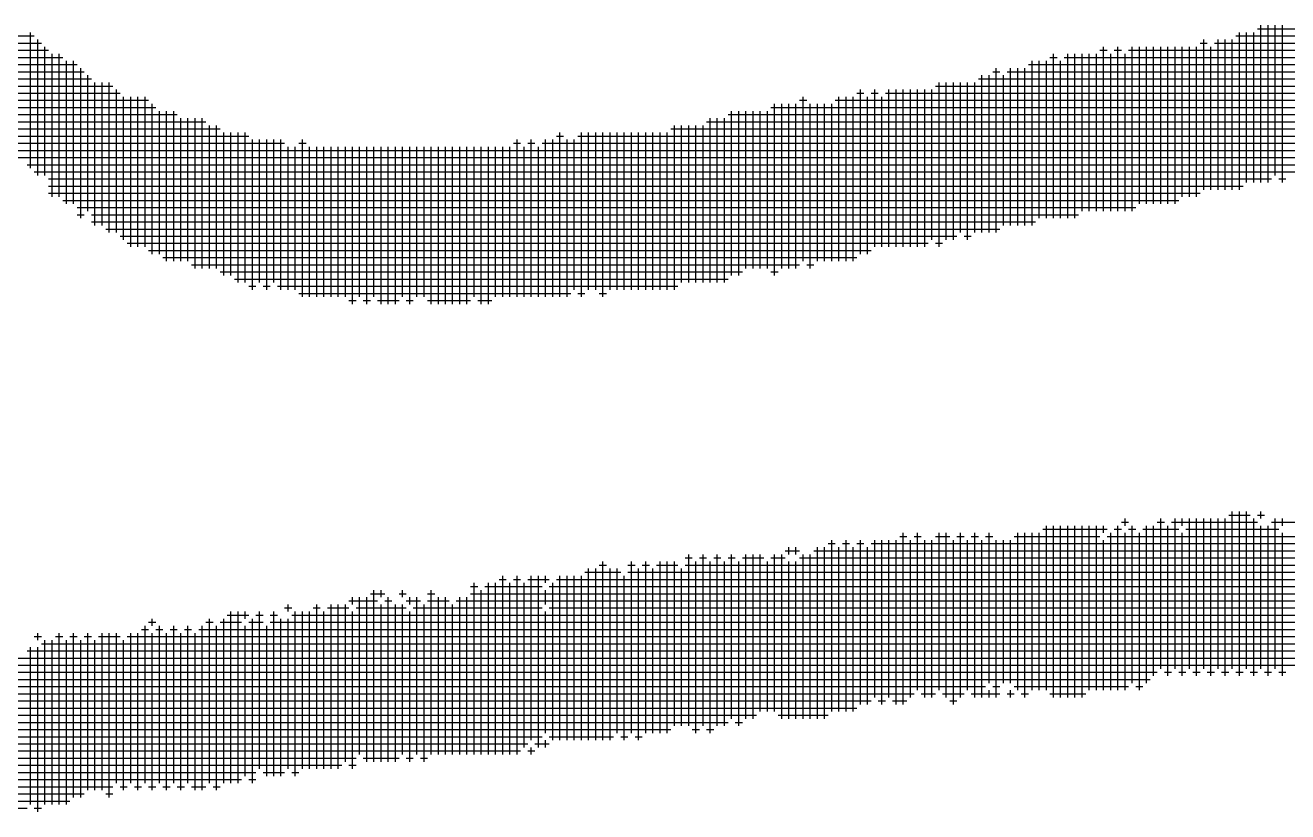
# Model space of a CAD drawing. Header units: feet. Extents: x 0 to 336400, y 0 to 237600.
# Drawn here: x 214302 to 214969, y 11367 to 11782 of the extents above; entities that cross this region are included whole.
import ezdxf

# ---------------------------------------------------------------- set-up
doc = ezdxf.new("R2010")
doc.units = ezdxf.units.FT
doc.header["$LTSCALE"] = 2200
doc.header["$MEASUREMENT"] = 0
doc.layers.add('CX-MISC', color=2, linetype='CONTINUOUS')

msp = doc.modelspace()

# ---------------------------------------------------------------- linework, layer by layer
at = {"layer": 'CX-MISC'}
for p, q in [((214954.68, 11699.32, 9817.04), (214954.68, 11782.48, 9817.04)), ((214958.46, 11699.32, 9817.04), (214958.46, 11782.48, 9817.04)), ((214962.24, 11703.1, 9817.04), (214962.24, 11782.48, 9817.04)), ((214966.02, 11699.32, 9817.04), (214966.02, 11782.48, 9817.04)), ((214200.57, 11776.81, 9817.04), (214306.41, 11776.81, 9817.04)), ((214304.52, 11706.88, 9817.04), (214304.52, 11778.7, 9817.04)), ((214941.45, 11776.81, 9817.04), (215251.41, 11776.81, 9817.04)), ((214943.34, 11695.54, 9817.04), (214943.34, 11778.7, 9817.04)), ((214947.12, 11699.32, 9817.04), (214947.12, 11778.7, 9817.04)), ((214950.9, 11699.32, 9817.04), (214950.9, 11778.7, 9817.04)), ((214952.79, 11780.59, 9817.04), (215255.19, 11780.59, 9817.04)), ((214208.13, 11773.03, 9817.04), (214310.19, 11773.03, 9817.04)), ((214215.69, 11769.25, 9817.04), (214313.97, 11769.25, 9817.04)), ((214308.3, 11703.1, 9817.04), (214308.3, 11774.92, 9817.04)), ((214312.08, 11703.1, 9817.04), (214312.08, 11771.14, 9817.04)), ((214869.63, 11769.25, 9817.04), (214873.41, 11769.25, 9817.04)), ((214871.52, 11684.2, 9817.04), (214871.52, 11771.14, 9817.04)), ((214877.19, 11769.25, 9817.04), (214880.97, 11769.25, 9817.04)), ((214879.08, 11684.2, 9817.04), (214879.08, 11771.14, 9817.04)), ((214884.75, 11769.25, 9817.04), (215240.07, 11769.25, 9817.04)), ((214886.64, 11684.2, 9817.04), (214886.64, 11771.14, 9817.04)), ((214890.42, 11687.98, 9817.04), (214890.42, 11771.14, 9817.04)), ((214894.2, 11687.98, 9817.04), (214894.2, 11771.14, 9817.04)), ((214897.98, 11687.98, 9817.04), (214897.98, 11771.14, 9817.04)), ((214901.76, 11687.98, 9817.04), (214901.76, 11771.14, 9817.04)), ((214905.54, 11687.98, 9817.04), (214905.54, 11771.14, 9817.04)), ((214909.32, 11687.98, 9817.04), (214909.32, 11771.14, 9817.04)), ((214913.1, 11691.76, 9817.04), (214913.1, 11771.14, 9817.04)), ((214916.88, 11691.76, 9817.04), (214916.88, 11771.14, 9817.04)), ((214920.66, 11691.76, 9817.04), (214920.66, 11771.14, 9817.04)), ((214922.55, 11773.03, 9817.04), (214926.33, 11773.03, 9817.04)), ((214924.44, 11695.54, 9817.04), (214924.44, 11774.92, 9817.04)), ((214928.22, 11695.54, 9817.04), (214928.22, 11771.14, 9817.04)), ((214930.11, 11773.03, 9817.04), (215247.63, 11773.03, 9817.04)), ((214932, 11695.54, 9817.04), (214932, 11774.92, 9817.04)), ((214935.78, 11695.54, 9817.04), (214935.78, 11774.92, 9817.04)), ((214939.56, 11695.54, 9817.04), (214939.56, 11774.92, 9817.04)), ((214219.47, 11765.47, 9817.04), (214321.53, 11765.47, 9817.04)), ((214315.86, 11691.76, 9817.04), (214315.86, 11767.36, 9817.04)), ((214319.64, 11691.76, 9817.04), (214319.64, 11767.36, 9817.04)), ((214323.42, 11687.98, 9817.04), (214323.42, 11763.58, 9817.04)), ((214327.2, 11687.98, 9817.04), (214327.2, 11763.58, 9817.04)), ((214833.72, 11676.64, 9817.04), (214833.72, 11763.58, 9817.04)), ((214837.5, 11680.42, 9817.04), (214837.5, 11763.58, 9817.04)), ((214841.28, 11680.42, 9817.04), (214841.28, 11763.58, 9817.04)), ((214843.17, 11765.47, 9817.04), (214846.95, 11765.47, 9817.04)), ((214845.06, 11680.42, 9817.04), (214845.06, 11767.36, 9817.04)), ((214848.84, 11680.42, 9817.04), (214848.84, 11763.58, 9817.04)), ((214850.73, 11765.47, 9817.04), (215232.51, 11765.47, 9817.04)), ((214852.62, 11680.42, 9817.04), (214852.62, 11767.36, 9817.04)), ((214856.4, 11680.42, 9817.04), (214856.4, 11767.36, 9817.04)), ((214860.18, 11684.2, 9817.04), (214860.18, 11767.36, 9817.04)), ((214863.96, 11684.2, 9817.04), (214863.96, 11767.36, 9817.04)), ((214867.74, 11684.2, 9817.04), (214867.74, 11767.36, 9817.04)), ((214875.3, 11684.2, 9817.04), (214875.3, 11767.36, 9817.04)), ((214882.86, 11684.2, 9817.04), (214882.86, 11767.36, 9817.04)), ((214227.03, 11761.69, 9817.04), (214329.09, 11761.69, 9817.04)), ((214234.59, 11757.91, 9817.04), (214332.87, 11757.91, 9817.04)), ((214330.98, 11680.42, 9817.04), (214330.98, 11759.8, 9817.04)), ((214334.76, 11684.2, 9817.04), (214334.76, 11756.02, 9817.04)), ((214807.26, 11672.86, 9817.04), (214807.26, 11756.02, 9817.04)), ((214811.04, 11672.86, 9817.04), (214811.04, 11756.02, 9817.04)), ((214812.93, 11757.91, 9817.04), (214816.71, 11757.91, 9817.04)), ((214814.82, 11672.86, 9817.04), (214814.82, 11759.8, 9817.04)), ((214818.6, 11676.64, 9817.04), (214818.6, 11756.02, 9817.04)), ((214820.49, 11757.91, 9817.04), (215202.27, 11757.91, 9817.04)), ((214822.38, 11676.64, 9817.04), (214822.38, 11759.8, 9817.04)), ((214826.16, 11676.64, 9817.04), (214826.16, 11759.8, 9817.04)), ((214829.94, 11676.64, 9817.04), (214829.94, 11759.8, 9817.04)), ((214831.83, 11761.69, 9817.04), (215217.39, 11761.69, 9817.04)), ((214238.37, 11754.13, 9817.04), (214336.65, 11754.13, 9817.04)), ((214245.93, 11750.35, 9817.04), (214347.99, 11750.35, 9817.04)), ((214338.54, 11676.64, 9817.04), (214338.54, 11752.24, 9817.04)), ((214342.32, 11676.64, 9817.04), (214342.32, 11752.24, 9817.04)), ((214346.1, 11672.86, 9817.04), (214346.1, 11752.24, 9817.04)), ((214782.69, 11750.35, 9817.04), (215179.59, 11750.35, 9817.04)), ((214784.58, 11665.3, 9817.04), (214784.58, 11752.24, 9817.04)), ((214788.36, 11669.08, 9817.04), (214788.36, 11752.24, 9817.04)), ((214792.14, 11669.08, 9817.04), (214792.14, 11752.24, 9817.04)), ((214795.92, 11672.86, 9817.04), (214795.92, 11752.24, 9817.04)), ((214799.7, 11669.08, 9817.04), (214799.7, 11752.24, 9817.04)), ((214803.48, 11672.86, 9817.04), (214803.48, 11752.24, 9817.04)), ((214805.37, 11754.13, 9817.04), (215194.71, 11754.13, 9817.04)), ((214253.49, 11746.57, 9817.04), (214351.77, 11746.57, 9817.04)), ((214257.27, 11742.79, 9817.04), (214366.89, 11742.79, 9817.04)), ((214349.88, 11672.86, 9817.04), (214349.88, 11748.46, 9817.04)), ((214353.66, 11669.08, 9817.04), (214353.66, 11744.68, 9817.04)), ((214357.44, 11665.3, 9817.04), (214357.44, 11744.68, 9817.04)), ((214361.22, 11665.3, 9817.04), (214361.22, 11744.68, 9817.04)), ((214365, 11665.3, 9817.04), (214365, 11744.68, 9817.04)), ((214710.87, 11742.79, 9817.04), (214714.65, 11742.79, 9817.04)), ((214712.76, 11657.74, 9817.04), (214712.76, 11744.68, 9817.04)), ((214729.77, 11742.79, 9817.04), (215156.91, 11742.79, 9817.04)), ((214731.66, 11657.74, 9817.04), (214731.66, 11744.68, 9817.04)), ((214735.44, 11657.74, 9817.04), (214735.44, 11744.68, 9817.04)), ((214739.22, 11657.74, 9817.04), (214739.22, 11744.68, 9817.04)), ((214741.11, 11746.57, 9817.04), (214744.89, 11746.57, 9817.04)), ((214743, 11661.52, 9817.04), (214743, 11748.46, 9817.04)), ((214746.78, 11661.52, 9817.04), (214746.78, 11744.68, 9817.04)), ((214748.67, 11746.57, 9817.04), (214752.45, 11746.57, 9817.04)), ((214750.56, 11665.3, 9817.04), (214750.56, 11748.46, 9817.04)), ((214754.34, 11665.3, 9817.04), (214754.34, 11744.68, 9817.04)), ((214756.23, 11746.57, 9817.04), (215164.47, 11746.57, 9817.04)), ((214758.12, 11665.3, 9817.04), (214758.12, 11748.46, 9817.04)), ((214761.9, 11665.3, 9817.04), (214761.9, 11748.46, 9817.04)), ((214765.68, 11665.3, 9817.04), (214765.68, 11748.46, 9817.04)), ((214769.46, 11665.3, 9817.04), (214769.46, 11748.46, 9817.04)), ((214773.24, 11665.3, 9817.04), (214773.24, 11748.46, 9817.04)), ((214777.02, 11665.3, 9817.04), (214777.02, 11748.46, 9817.04)), ((214780.8, 11669.08, 9817.04), (214780.8, 11748.46, 9817.04)), ((214261.05, 11739.01, 9817.04), (214370.67, 11739.01, 9817.04)), ((214368.78, 11661.52, 9817.04), (214368.78, 11740.9, 9817.04)), ((214372.56, 11661.52, 9817.04), (214372.56, 11737.12, 9817.04)), ((214376.34, 11657.74, 9817.04), (214376.34, 11737.12, 9817.04)), ((214380.12, 11657.74, 9817.04), (214380.12, 11737.12, 9817.04)), ((214674.96, 11650.18, 9817.04), (214674.96, 11737.12, 9817.04)), ((214678.74, 11650.18, 9817.04), (214678.74, 11737.12, 9817.04)), ((214682.52, 11653.96, 9817.04), (214682.52, 11737.12, 9817.04)), ((214686.3, 11653.96, 9817.04), (214686.3, 11737.12, 9817.04)), ((214690.08, 11653.96, 9817.04), (214690.08, 11737.12, 9817.04)), ((214693.86, 11653.96, 9817.04), (214693.86, 11737.12, 9817.04)), ((214695.75, 11739.01, 9817.04), (215111.55, 11739.01, 9817.04)), ((214697.64, 11650.18, 9817.04), (214697.64, 11740.9, 9817.04)), ((214701.42, 11653.96, 9817.04), (214701.42, 11740.9, 9817.04)), ((214705.2, 11653.96, 9817.04), (214705.2, 11740.9, 9817.04)), ((214708.98, 11653.96, 9817.04), (214708.98, 11740.9, 9817.04)), ((214716.54, 11653.96, 9817.04), (214716.54, 11740.9, 9817.04)), ((214720.32, 11657.74, 9817.04), (214720.32, 11740.9, 9817.04)), ((214724.1, 11657.74, 9817.04), (214724.1, 11740.9, 9817.04)), ((214727.88, 11657.74, 9817.04), (214727.88, 11740.9, 9817.04)), ((214264.83, 11735.23, 9817.04), (214382.01, 11735.23, 9817.04)), ((214268.61, 11731.45, 9817.04), (214397.13, 11731.45, 9817.04)), ((214383.9, 11657.74, 9817.04), (214383.9, 11733.34, 9817.04)), ((214387.68, 11657.74, 9817.04), (214387.68, 11733.34, 9817.04)), ((214391.46, 11653.96, 9817.04), (214391.46, 11733.34, 9817.04)), ((214395.24, 11653.96, 9817.04), (214395.24, 11733.34, 9817.04)), ((214399.02, 11653.96, 9817.04), (214399.02, 11729.56, 9817.04)), ((214402.8, 11653.96, 9817.04), (214402.8, 11729.56, 9817.04)), ((214644.72, 11642.62, 9817.04), (214644.72, 11729.56, 9817.04)), ((214648.5, 11646.4, 9817.04), (214648.5, 11729.56, 9817.04)), ((214652.28, 11646.4, 9817.04), (214652.28, 11729.56, 9817.04)), ((214656.06, 11646.4, 9817.04), (214656.06, 11729.56, 9817.04)), ((214659.84, 11646.4, 9817.04), (214659.84, 11729.56, 9817.04)), ((214661.73, 11731.45, 9817.04), (215077.53, 11731.45, 9817.04)), ((214663.62, 11646.4, 9817.04), (214663.62, 11733.34, 9817.04)), ((214667.4, 11646.4, 9817.04), (214667.4, 11733.34, 9817.04)), ((214671.18, 11646.4, 9817.04), (214671.18, 11733.34, 9817.04)), ((214673.07, 11735.23, 9817.04), (215107.77, 11735.23, 9817.04)), ((214276.17, 11727.67, 9817.04), (214404.69, 11727.67, 9817.04)), ((214279.95, 11723.89, 9817.04), (214419.81, 11723.89, 9817.04)), ((214406.58, 11650.18, 9817.04), (214406.58, 11725.78, 9817.04)), ((214410.36, 11650.18, 9817.04), (214410.36, 11725.78, 9817.04)), ((214414.14, 11646.4, 9817.04), (214414.14, 11725.78, 9817.04)), ((214417.92, 11646.4, 9817.04), (214417.92, 11725.78, 9817.04)), ((214582.35, 11723.89, 9817.04), (214586.13, 11723.89, 9817.04)), ((214584.24, 11638.84, 9817.04), (214584.24, 11725.78, 9817.04)), ((214593.69, 11723.89, 9817.04), (215066.19, 11723.89, 9817.04)), ((214595.58, 11638.84, 9817.04), (214595.58, 11725.78, 9817.04)), ((214599.36, 11642.62, 9817.04), (214599.36, 11725.78, 9817.04)), ((214603.14, 11642.62, 9817.04), (214603.14, 11725.78, 9817.04)), ((214606.92, 11638.84, 9817.04), (214606.92, 11725.78, 9817.04)), ((214610.7, 11642.62, 9817.04), (214610.7, 11725.78, 9817.04)), ((214614.48, 11642.62, 9817.04), (214614.48, 11725.78, 9817.04)), ((214618.26, 11642.62, 9817.04), (214618.26, 11725.78, 9817.04)), ((214622.04, 11642.62, 9817.04), (214622.04, 11725.78, 9817.04)), ((214625.82, 11642.62, 9817.04), (214625.82, 11725.78, 9817.04)), ((214629.6, 11642.62, 9817.04), (214629.6, 11725.78, 9817.04)), ((214633.38, 11642.62, 9817.04), (214633.38, 11725.78, 9817.04)), ((214637.16, 11642.62, 9817.04), (214637.16, 11725.78, 9817.04)), ((214640.94, 11642.62, 9817.04), (214640.94, 11725.78, 9817.04)), ((214642.83, 11727.67, 9817.04), (215073.75, 11727.67, 9817.04)), ((214283.73, 11720.11, 9817.04), (214438.71, 11720.11, 9817.04)), ((214291.29, 11716.33, 9817.04), (215035.95, 11716.33, 9817.04)), ((214421.7, 11642.62, 9817.04), (214421.7, 11722, 9817.04)), ((214425.48, 11646.4, 9817.04), (214425.48, 11722, 9817.04)), ((214429.26, 11642.62, 9817.04), (214429.26, 11722, 9817.04)), ((214433.04, 11646.4, 9817.04), (214433.04, 11722, 9817.04)), ((214436.82, 11642.62, 9817.04), (214436.82, 11722, 9817.04)), ((214440.6, 11642.62, 9817.04), (214440.6, 11718.22, 9817.04)), ((214444.38, 11642.62, 9817.04), (214444.38, 11718.22, 9817.04)), ((214446.27, 11720.11, 9817.04), (214450.05, 11720.11, 9817.04)), ((214448.16, 11638.84, 9817.04), (214448.16, 11722, 9817.04)), ((214451.94, 11638.84, 9817.04), (214451.94, 11718.22, 9817.04)), ((214455.72, 11638.84, 9817.04), (214455.72, 11718.22, 9817.04)), ((214459.5, 11638.84, 9817.04), (214459.5, 11718.22, 9817.04)), ((214463.28, 11638.84, 9817.04), (214463.28, 11718.22, 9817.04)), ((214467.06, 11638.84, 9817.04), (214467.06, 11718.22, 9817.04)), ((214470.84, 11638.84, 9817.04), (214470.84, 11718.22, 9817.04)), ((214474.62, 11635.06, 9817.04), (214474.62, 11718.22, 9817.04)), ((214478.4, 11638.84, 9817.04), (214478.4, 11718.22, 9817.04)), ((214482.18, 11635.06, 9817.04), (214482.18, 11718.22, 9817.04)), ((214485.96, 11638.84, 9817.04), (214485.96, 11718.22, 9817.04)), ((214489.74, 11635.06, 9817.04), (214489.74, 11718.22, 9817.04)), ((214493.52, 11635.06, 9817.04), (214493.52, 11718.22, 9817.04)), ((214497.3, 11635.06, 9817.04), (214497.3, 11718.22, 9817.04)), ((214501.08, 11638.84, 9817.04), (214501.08, 11718.22, 9817.04)), ((214504.86, 11635.06, 9817.04), (214504.86, 11718.22, 9817.04)), ((214508.64, 11638.84, 9817.04), (214508.64, 11718.22, 9817.04)), ((214512.42, 11638.84, 9817.04), (214512.42, 11718.22, 9817.04)), ((214516.2, 11635.06, 9817.04), (214516.2, 11718.22, 9817.04)), ((214519.98, 11635.06, 9817.04), (214519.98, 11718.22, 9817.04)), ((214523.76, 11635.06, 9817.04), (214523.76, 11718.22, 9817.04)), ((214527.54, 11635.06, 9817.04), (214527.54, 11718.22, 9817.04)), ((214531.32, 11635.06, 9817.04), (214531.32, 11718.22, 9817.04)), ((214535.1, 11635.06, 9817.04), (214535.1, 11718.22, 9817.04)), ((214538.88, 11638.84, 9817.04), (214538.88, 11718.22, 9817.04)), ((214542.66, 11635.06, 9817.04), (214542.66, 11718.22, 9817.04)), ((214546.44, 11635.06, 9817.04), (214546.44, 11718.22, 9817.04)), ((214550.22, 11638.84, 9817.04), (214550.22, 11718.22, 9817.04)), ((214554, 11638.84, 9817.04), (214554, 11718.22, 9817.04)), ((214557.78, 11638.84, 9817.04), (214557.78, 11718.22, 9817.04)), ((214559.67, 11720.11, 9817.04), (214563.45, 11720.11, 9817.04)), ((214561.56, 11638.84, 9817.04), (214561.56, 11722, 9817.04)), ((214565.34, 11638.84, 9817.04), (214565.34, 11718.22, 9817.04)), ((214567.23, 11720.11, 9817.04), (214571.01, 11720.11, 9817.04)), ((214569.12, 11638.84, 9817.04), (214569.12, 11722, 9817.04)), ((214572.9, 11638.84, 9817.04), (214572.9, 11718.22, 9817.04)), ((214574.79, 11720.11, 9817.04), (215054.85, 11720.11, 9817.04)), ((214576.68, 11638.84, 9817.04), (214576.68, 11722, 9817.04)), ((214580.46, 11638.84, 9817.04), (214580.46, 11722, 9817.04)), ((214588.02, 11638.84, 9817.04), (214588.02, 11722, 9817.04)), ((214591.8, 11642.62, 9817.04), (214591.8, 11722, 9817.04)), ((214295.07, 11712.55, 9817.04), (215017.05, 11712.55, 9817.04)), ((214302.63, 11708.77, 9817.04), (214998.15, 11708.77, 9817.04)), ((214306.41, 11704.99, 9817.04), (214975.47, 11704.99, 9817.04)), ((214313.97, 11701.21, 9817.04), (214960.35, 11701.21, 9817.04)), ((214313.97, 11697.43, 9817.04), (214945.23, 11697.43, 9817.04)), ((214964.13, 11701.21, 9817.04), (214967.91, 11701.21, 9817.04)), ((214313.97, 11693.65, 9817.04), (214922.55, 11693.65, 9817.04)), ((214321.53, 11689.87, 9817.04), (214911.21, 11689.87, 9817.04)), ((214329.09, 11686.09, 9817.04), (214888.53, 11686.09, 9817.04)), ((214329.09, 11682.31, 9817.04), (214332.87, 11682.31, 9817.04)), ((214336.65, 11682.31, 9817.04), (214858.29, 11682.31, 9817.04)), ((214336.65, 11678.53, 9817.04), (214835.61, 11678.53, 9817.04)), ((214344.21, 11674.75, 9817.04), (214816.71, 11674.75, 9817.04)), ((214351.77, 11670.97, 9817.04), (214794.03, 11670.97, 9817.04)), ((214797.81, 11670.97, 9817.04), (214801.59, 11670.97, 9817.04)), ((214355.55, 11667.19, 9817.04), (214778.91, 11667.19, 9817.04)), ((214366.89, 11663.41, 9817.04), (214748.67, 11663.41, 9817.04)), ((214782.69, 11667.19, 9817.04), (214786.47, 11667.19, 9817.04)), ((214374.45, 11659.63, 9817.04), (214741.11, 11659.63, 9817.04)), ((214389.57, 11655.85, 9817.04), (214710.87, 11655.85, 9817.04)), ((214714.65, 11655.85, 9817.04), (214718.43, 11655.85, 9817.04)), ((214404.69, 11652.07, 9817.04), (214680.63, 11652.07, 9817.04)), ((214695.75, 11652.07, 9817.04), (214699.53, 11652.07, 9817.04)), ((214412.25, 11648.29, 9817.04), (214673.07, 11648.29, 9817.04)), ((214419.81, 11644.51, 9817.04), (214423.59, 11644.51, 9817.04)), ((214427.37, 11644.51, 9817.04), (214431.15, 11644.51, 9817.04)), ((214434.93, 11644.51, 9817.04), (214646.61, 11644.51, 9817.04)), ((214446.27, 11640.73, 9817.04), (214589.91, 11640.73, 9817.04)), ((214472.73, 11636.95, 9817.04), (214476.51, 11636.95, 9817.04)), ((214480.29, 11636.95, 9817.04), (214484.07, 11636.95, 9817.04)), ((214487.85, 11636.95, 9817.04), (214499.19, 11636.95, 9817.04)), ((214502.97, 11636.95, 9817.04), (214506.75, 11636.95, 9817.04)), ((214514.31, 11636.95, 9817.04), (214536.99, 11636.95, 9817.04)), ((214540.77, 11636.95, 9817.04), (214548.33, 11636.95, 9817.04)), ((214593.69, 11640.73, 9817.04), (214597.47, 11640.73, 9817.04)), ((214605.03, 11640.73, 9817.04), (214608.81, 11640.73, 9817.04)), ((214937.67, 11523.55, 9817.04), (214949.01, 11523.55, 9817.04)), ((214939.56, 11442.28, 9817.04), (214939.56, 11525.44, 9817.04)), ((214943.34, 11438.5, 9817.04), (214943.34, 11525.44, 9817.04)), ((214947.12, 11442.28, 9817.04), (214947.12, 11525.44, 9817.04)), ((214952.79, 11523.55, 9817.04), (214956.57, 11523.55, 9817.04)), ((214954.68, 11521.66, 9817.04), (214954.68, 11525.44, 9817.04)), ((214839.39, 11515.99, 9817.04), (214873.41, 11515.99, 9817.04)), ((214841.28, 11430.94, 9817.04), (214841.28, 11517.88, 9817.04)), ((214845.06, 11427.16, 9817.04), (214845.06, 11517.88, 9817.04)), ((214848.84, 11427.16, 9817.04), (214848.84, 11517.88, 9817.04)), ((214852.62, 11427.16, 9817.04), (214852.62, 11517.88, 9817.04)), ((214856.4, 11427.16, 9817.04), (214856.4, 11517.88, 9817.04)), ((214860.18, 11427.16, 9817.04), (214860.18, 11517.88, 9817.04)), ((214863.96, 11430.94, 9817.04), (214863.96, 11517.88, 9817.04)), ((214867.74, 11430.94, 9817.04), (214867.74, 11517.88, 9817.04)), ((214871.52, 11514.1, 9817.04), (214871.52, 11517.88, 9817.04)), ((214877.19, 11515.99, 9817.04), (214880.97, 11515.99, 9817.04)), ((214879.08, 11430.94, 9817.04), (214879.08, 11517.88, 9817.04)), ((214880.97, 11519.77, 9817.04), (214884.75, 11519.77, 9817.04)), ((214882.86, 11517.88, 9817.04), (214882.86, 11521.66, 9817.04)), ((214884.75, 11515.99, 9817.04), (214888.53, 11515.99, 9817.04)), ((214886.64, 11434.72, 9817.04), (214886.64, 11517.88, 9817.04)), ((214892.31, 11515.99, 9817.04), (214911.21, 11515.99, 9817.04)), ((214894.2, 11434.72, 9817.04), (214894.2, 11517.88, 9817.04)), ((214897.98, 11438.5, 9817.04), (214897.98, 11517.88, 9817.04)), ((214899.87, 11519.77, 9817.04), (214903.65, 11519.77, 9817.04)), ((214901.76, 11442.28, 9817.04), (214901.76, 11521.66, 9817.04)), ((214905.54, 11438.5, 9817.04), (214905.54, 11517.88, 9817.04)), ((214907.43, 11519.77, 9817.04), (214952.79, 11519.77, 9817.04)), ((214909.32, 11442.28, 9817.04), (214909.32, 11521.66, 9817.04)), ((214913.1, 11517.88, 9817.04), (214913.1, 11521.66, 9817.04)), ((214914.99, 11515.99, 9817.04), (214964.13, 11515.99, 9817.04)), ((214916.88, 11442.28, 9817.04), (214916.88, 11521.66, 9817.04)), ((214920.66, 11438.5, 9817.04), (214920.66, 11521.66, 9817.04)), ((214924.44, 11442.28, 9817.04), (214924.44, 11521.66, 9817.04)), ((214928.22, 11438.5, 9817.04), (214928.22, 11521.66, 9817.04)), ((214932, 11442.28, 9817.04), (214932, 11521.66, 9817.04)), ((214935.78, 11438.5, 9817.04), (214935.78, 11521.66, 9817.04)), ((214950.9, 11438.5, 9817.04), (214950.9, 11521.66, 9817.04)), ((214954.68, 11442.28, 9817.04), (214954.68, 11517.88, 9817.04)), ((214958.46, 11438.5, 9817.04), (214958.46, 11517.88, 9817.04)), ((214960.35, 11519.77, 9817.04), (215652.09, 11519.77, 9817.04)), ((214962.24, 11442.28, 9817.04), (214962.24, 11521.66, 9817.04)), ((214966.02, 11517.88, 9817.04), (214966.02, 11521.66, 9817.04)), ((214727.88, 11419.6, 9817.04), (214727.88, 11510.32, 9817.04)), ((214735.44, 11419.6, 9817.04), (214735.44, 11510.32, 9817.04)), ((214743, 11423.38, 9817.04), (214743, 11510.32, 9817.04)), ((214750.56, 11427.16, 9817.04), (214750.56, 11510.32, 9817.04)), ((214754.34, 11423.38, 9817.04), (214754.34, 11510.32, 9817.04)), ((214758.12, 11427.16, 9817.04), (214758.12, 11510.32, 9817.04)), ((214761.9, 11423.38, 9817.04), (214761.9, 11510.32, 9817.04)), ((214763.79, 11512.21, 9817.04), (214767.57, 11512.21, 9817.04)), ((214765.68, 11423.38, 9817.04), (214765.68, 11514.1, 9817.04)), ((214769.46, 11427.16, 9817.04), (214769.46, 11510.32, 9817.04)), ((214771.35, 11512.21, 9817.04), (214775.13, 11512.21, 9817.04)), ((214773.24, 11430.94, 9817.04), (214773.24, 11514.1, 9817.04)), ((214777.02, 11427.16, 9817.04), (214777.02, 11510.32, 9817.04)), ((214780.8, 11427.16, 9817.04), (214780.8, 11510.32, 9817.04)), ((214782.69, 11512.21, 9817.04), (214790.25, 11512.21, 9817.04)), ((214784.58, 11430.94, 9817.04), (214784.58, 11514.1, 9817.04)), ((214788.36, 11427.16, 9817.04), (214788.36, 11514.1, 9817.04)), ((214792.14, 11423.38, 9817.04), (214792.14, 11510.32, 9817.04)), ((214794.03, 11512.21, 9817.04), (214797.81, 11512.21, 9817.04)), ((214795.92, 11427.16, 9817.04), (214795.92, 11514.1, 9817.04)), ((214799.7, 11430.94, 9817.04), (214799.7, 11510.32, 9817.04)), ((214801.59, 11512.21, 9817.04), (214805.37, 11512.21, 9817.04)), ((214803.48, 11427.16, 9817.04), (214803.48, 11514.1, 9817.04)), ((214807.26, 11427.16, 9817.04), (214807.26, 11510.32, 9817.04)), ((214809.15, 11512.21, 9817.04), (214812.93, 11512.21, 9817.04)), ((214811.04, 11434.72, 9817.04), (214811.04, 11514.1, 9817.04)), ((214814.82, 11427.16, 9817.04), (214814.82, 11510.32, 9817.04)), ((214818.6, 11434.72, 9817.04), (214818.6, 11510.32, 9817.04)), ((214822.38, 11434.72, 9817.04), (214822.38, 11510.32, 9817.04)), ((214824.27, 11512.21, 9817.04), (214869.63, 11512.21, 9817.04)), ((214826.16, 11430.94, 9817.04), (214826.16, 11514.1, 9817.04)), ((214829.94, 11427.16, 9817.04), (214829.94, 11514.1, 9817.04)), ((214833.72, 11430.94, 9817.04), (214833.72, 11514.1, 9817.04)), ((214837.5, 11430.94, 9817.04), (214837.5, 11514.1, 9817.04)), ((214871.52, 11430.94, 9817.04), (214871.52, 11510.32, 9817.04)), ((214873.41, 11512.21, 9817.04), (215742.81, 11512.21, 9817.04)), ((214875.3, 11430.94, 9817.04), (214875.3, 11514.1, 9817.04)), ((214882.86, 11430.94, 9817.04), (214882.86, 11514.1, 9817.04)), ((214890.42, 11430.94, 9817.04), (214890.42, 11514.1, 9817.04)), ((214913.1, 11438.5, 9817.04), (214913.1, 11514.1, 9817.04)), ((214966.02, 11438.5, 9817.04), (214966.02, 11514.1, 9817.04)), ((214652.28, 11412.04, 9817.04), (214652.28, 11502.76, 9817.04)), ((214659.84, 11412.04, 9817.04), (214659.84, 11502.76, 9817.04)), ((214667.4, 11412.04, 9817.04), (214667.4, 11502.76, 9817.04)), ((214674.96, 11415.82, 9817.04), (214674.96, 11502.76, 9817.04)), ((214682.52, 11415.82, 9817.04), (214682.52, 11502.76, 9817.04)), ((214686.3, 11415.82, 9817.04), (214686.3, 11502.76, 9817.04)), ((214690.08, 11419.6, 9817.04), (214690.08, 11502.76, 9817.04)), ((214697.64, 11419.6, 9817.04), (214697.64, 11502.76, 9817.04)), ((214701.42, 11415.82, 9817.04), (214701.42, 11502.76, 9817.04)), ((214703.31, 11504.65, 9817.04), (214710.87, 11504.65, 9817.04)), ((214705.2, 11502.76, 9817.04), (214705.2, 11506.54, 9817.04)), ((214708.98, 11502.76, 9817.04), (214708.98, 11506.54, 9817.04)), ((214712.76, 11415.82, 9817.04), (214712.76, 11502.76, 9817.04)), ((214716.54, 11415.82, 9817.04), (214716.54, 11502.76, 9817.04)), ((214718.43, 11504.65, 9817.04), (215803.29, 11504.65, 9817.04)), ((214720.32, 11415.82, 9817.04), (214720.32, 11506.54, 9817.04)), ((214724.1, 11415.82, 9817.04), (214724.1, 11506.54, 9817.04)), ((214725.99, 11508.43, 9817.04), (214729.77, 11508.43, 9817.04)), ((214731.66, 11419.6, 9817.04), (214731.66, 11506.54, 9817.04)), ((214733.55, 11508.43, 9817.04), (214737.33, 11508.43, 9817.04)), ((214739.22, 11419.6, 9817.04), (214739.22, 11506.54, 9817.04)), ((214741.11, 11508.43, 9817.04), (214744.89, 11508.43, 9817.04)), ((214746.78, 11423.38, 9817.04), (214746.78, 11506.54, 9817.04)), ((214748.67, 11508.43, 9817.04), (215780.61, 11508.43, 9817.04)), ((214605.03, 11497.09, 9817.04), (214608.81, 11497.09, 9817.04)), ((214606.92, 11404.48, 9817.04), (214606.92, 11498.98, 9817.04)), ((214620.15, 11497.09, 9817.04), (214623.93, 11497.09, 9817.04)), ((214622.04, 11408.26, 9817.04), (214622.04, 11498.98, 9817.04)), ((214627.71, 11497.09, 9817.04), (214631.49, 11497.09, 9817.04)), ((214629.6, 11408.26, 9817.04), (214629.6, 11498.98, 9817.04)), ((214635.27, 11497.09, 9817.04), (214646.61, 11497.09, 9817.04)), ((214637.16, 11408.26, 9817.04), (214637.16, 11498.98, 9817.04)), ((214640.94, 11408.26, 9817.04), (214640.94, 11498.98, 9817.04)), ((214644.72, 11412.04, 9817.04), (214644.72, 11498.98, 9817.04)), ((214650.39, 11500.87, 9817.04), (214654.17, 11500.87, 9817.04)), ((214650.39, 11497.09, 9817.04), (215848.65, 11497.09, 9817.04)), ((214656.06, 11408.26, 9817.04), (214656.06, 11498.98, 9817.04)), ((214657.95, 11500.87, 9817.04), (214661.73, 11500.87, 9817.04)), ((214663.62, 11408.26, 9817.04), (214663.62, 11498.98, 9817.04)), ((214665.51, 11500.87, 9817.04), (214669.29, 11500.87, 9817.04)), ((214671.18, 11412.04, 9817.04), (214671.18, 11498.98, 9817.04)), ((214673.07, 11500.87, 9817.04), (214676.85, 11500.87, 9817.04)), ((214678.74, 11412.04, 9817.04), (214678.74, 11498.98, 9817.04)), ((214680.63, 11500.87, 9817.04), (214691.97, 11500.87, 9817.04)), ((214693.86, 11419.6, 9817.04), (214693.86, 11498.98, 9817.04)), ((214695.75, 11500.87, 9817.04), (214703.31, 11500.87, 9817.04)), ((214705.2, 11415.82, 9817.04), (214705.2, 11498.98, 9817.04)), ((214708.98, 11415.82, 9817.04), (214708.98, 11498.98, 9817.04)), ((214710.87, 11500.87, 9817.04), (215818.41, 11500.87, 9817.04)), ((214552.11, 11489.53, 9817.04), (214555.89, 11489.53, 9817.04)), ((214554, 11396.92, 9817.04), (214554, 11491.42, 9817.04)), ((214559.67, 11489.53, 9817.04), (214563.45, 11489.53, 9817.04)), ((214561.56, 11396.92, 9817.04), (214561.56, 11491.42, 9817.04)), ((214567.23, 11489.53, 9817.04), (214578.57, 11489.53, 9817.04)), ((214569.12, 11404.48, 9817.04), (214569.12, 11491.42, 9817.04)), ((214572.9, 11400.7, 9817.04), (214572.9, 11491.42, 9817.04)), ((214576.68, 11487.64, 9817.04), (214576.68, 11491.42, 9817.04)), ((214582.35, 11489.53, 9817.04), (215875.11, 11489.53, 9817.04)), ((214584.24, 11404.48, 9817.04), (214584.24, 11491.42, 9817.04)), ((214588.02, 11404.48, 9817.04), (214588.02, 11491.42, 9817.04)), ((214591.8, 11404.48, 9817.04), (214591.8, 11491.42, 9817.04)), ((214595.58, 11404.48, 9817.04), (214595.58, 11491.42, 9817.04)), ((214597.47, 11493.31, 9817.04), (214616.37, 11493.31, 9817.04)), ((214599.36, 11404.48, 9817.04), (214599.36, 11495.2, 9817.04)), ((214603.14, 11404.48, 9817.04), (214603.14, 11495.2, 9817.04)), ((214610.7, 11404.48, 9817.04), (214610.7, 11495.2, 9817.04)), ((214614.48, 11408.26, 9817.04), (214614.48, 11495.2, 9817.04)), ((214618.26, 11404.48, 9817.04), (214618.26, 11491.42, 9817.04)), ((214620.15, 11493.31, 9817.04), (215863.77, 11493.31, 9817.04)), ((214625.82, 11404.48, 9817.04), (214625.82, 11495.2, 9817.04)), ((214633.38, 11408.26, 9817.04), (214633.38, 11495.2, 9817.04)), ((214648.5, 11412.04, 9817.04), (214648.5, 11495.2, 9817.04)), ((214485.96, 11393.14, 9817.04), (214485.96, 11483.86, 9817.04)), ((214489.74, 11480.08, 9817.04), (214489.74, 11483.86, 9817.04)), ((214501.08, 11480.08, 9817.04), (214501.08, 11483.86, 9817.04)), ((214516.2, 11396.92, 9817.04), (214516.2, 11483.86, 9817.04)), ((214536.99, 11485.75, 9817.04), (214540.77, 11485.75, 9817.04)), ((214538.88, 11396.92, 9817.04), (214538.88, 11487.64, 9817.04)), ((214542.66, 11396.92, 9817.04), (214542.66, 11483.86, 9817.04)), ((214544.55, 11485.75, 9817.04), (214574.79, 11485.75, 9817.04)), ((214546.44, 11396.92, 9817.04), (214546.44, 11487.64, 9817.04)), ((214550.22, 11396.92, 9817.04), (214550.22, 11487.64, 9817.04)), ((214557.78, 11396.92, 9817.04), (214557.78, 11487.64, 9817.04)), ((214565.34, 11400.7, 9817.04), (214565.34, 11487.64, 9817.04)), ((214576.68, 11476.3, 9817.04), (214576.68, 11483.86, 9817.04)), ((214578.57, 11485.75, 9817.04), (215894.01, 11485.75, 9817.04)), ((214580.46, 11404.48, 9817.04), (214580.46, 11487.64, 9817.04)), ((214440.6, 11472.52, 9817.04), (214440.6, 11476.3, 9817.04)), ((214455.72, 11389.36, 9817.04), (214455.72, 11476.3, 9817.04)), ((214463.28, 11389.36, 9817.04), (214463.28, 11476.3, 9817.04)), ((214467.06, 11389.36, 9817.04), (214467.06, 11476.3, 9817.04)), ((214470.84, 11393.14, 9817.04), (214470.84, 11476.3, 9817.04)), ((214472.73, 11478.19, 9817.04), (214487.85, 11478.19, 9817.04)), ((214474.62, 11476.3, 9817.04), (214474.62, 11480.08, 9817.04)), ((214478.4, 11396.92, 9817.04), (214478.4, 11480.08, 9817.04)), ((214482.18, 11393.14, 9817.04), (214482.18, 11480.08, 9817.04)), ((214484.07, 11481.97, 9817.04), (214491.63, 11481.97, 9817.04)), ((214489.74, 11393.14, 9817.04), (214489.74, 11476.3, 9817.04)), ((214491.63, 11478.19, 9817.04), (214495.41, 11478.19, 9817.04)), ((214493.52, 11393.14, 9817.04), (214493.52, 11480.08, 9817.04)), ((214497.3, 11393.14, 9817.04), (214497.3, 11476.3, 9817.04)), ((214499.19, 11481.97, 9817.04), (214502.97, 11481.97, 9817.04)), ((214501.08, 11396.92, 9817.04), (214501.08, 11476.3, 9817.04)), ((214502.97, 11478.19, 9817.04), (214510.53, 11478.19, 9817.04)), ((214504.86, 11476.3, 9817.04), (214504.86, 11480.08, 9817.04)), ((214508.64, 11396.92, 9817.04), (214508.64, 11480.08, 9817.04)), ((214512.42, 11393.14, 9817.04), (214512.42, 11476.3, 9817.04)), ((214514.31, 11481.97, 9817.04), (214518.09, 11481.97, 9817.04)), ((214514.31, 11478.19, 9817.04), (214525.65, 11478.19, 9817.04)), ((214519.98, 11396.92, 9817.04), (214519.98, 11480.08, 9817.04)), ((214523.76, 11396.92, 9817.04), (214523.76, 11480.08, 9817.04)), ((214527.54, 11396.92, 9817.04), (214527.54, 11476.3, 9817.04)), ((214529.43, 11478.19, 9817.04), (215916.69, 11478.19, 9817.04)), ((214531.32, 11396.92, 9817.04), (214531.32, 11480.08, 9817.04)), ((214535.1, 11396.92, 9817.04), (214535.1, 11480.08, 9817.04)), ((214536.99, 11481.97, 9817.04), (215901.57, 11481.97, 9817.04)), ((214368.78, 11464.96, 9817.04), (214368.78, 11468.74, 9817.04)), ((214399.02, 11381.8, 9817.04), (214399.02, 11468.74, 9817.04)), ((214406.58, 11381.8, 9817.04), (214406.58, 11468.74, 9817.04)), ((214408.47, 11470.63, 9817.04), (214419.81, 11470.63, 9817.04)), ((214410.36, 11381.8, 9817.04), (214410.36, 11472.52, 9817.04)), ((214414.14, 11381.8, 9817.04), (214414.14, 11472.52, 9817.04)), ((214417.92, 11468.74, 9817.04), (214417.92, 11472.52, 9817.04)), ((214421.7, 11381.8, 9817.04), (214421.7, 11468.74, 9817.04)), ((214423.59, 11470.63, 9817.04), (214427.37, 11470.63, 9817.04)), ((214425.48, 11389.36, 9817.04), (214425.48, 11472.52, 9817.04)), ((214431.15, 11470.63, 9817.04), (214434.93, 11470.63, 9817.04)), ((214433.04, 11385.58, 9817.04), (214433.04, 11472.52, 9817.04)), ((214436.82, 11385.58, 9817.04), (214436.82, 11468.74, 9817.04)), ((214438.71, 11474.41, 9817.04), (214442.49, 11474.41, 9817.04)), ((214440.6, 11389.36, 9817.04), (214440.6, 11468.74, 9817.04)), ((214442.49, 11470.63, 9817.04), (215939.37, 11470.63, 9817.04)), ((214444.38, 11385.58, 9817.04), (214444.38, 11472.52, 9817.04)), ((214448.16, 11389.36, 9817.04), (214448.16, 11472.52, 9817.04)), ((214451.94, 11389.36, 9817.04), (214451.94, 11472.52, 9817.04)), ((214453.83, 11474.41, 9817.04), (214457.61, 11474.41, 9817.04)), ((214459.5, 11389.36, 9817.04), (214459.5, 11472.52, 9817.04)), ((214461.39, 11474.41, 9817.04), (214472.73, 11474.41, 9817.04)), ((214474.62, 11389.36, 9817.04), (214474.62, 11472.52, 9817.04)), ((214476.51, 11474.41, 9817.04), (214502.97, 11474.41, 9817.04)), ((214504.86, 11393.14, 9817.04), (214504.86, 11472.52, 9817.04)), ((214506.75, 11474.41, 9817.04), (214574.79, 11474.41, 9817.04)), ((214576.68, 11408.26, 9817.04), (214576.68, 11472.52, 9817.04)), ((214578.57, 11474.41, 9817.04), (215928.03, 11474.41, 9817.04)), ((214363.11, 11463.07, 9817.04), (214366.89, 11463.07, 9817.04)), ((214365, 11381.8, 9817.04), (214365, 11464.96, 9817.04)), ((214366.89, 11466.85, 9817.04), (214370.67, 11466.85, 9817.04)), ((214370.67, 11463.07, 9817.04), (214374.45, 11463.07, 9817.04)), ((214372.56, 11381.8, 9817.04), (214372.56, 11464.96, 9817.04)), ((214378.23, 11463.07, 9817.04), (214382.01, 11463.07, 9817.04)), ((214380.12, 11381.8, 9817.04), (214380.12, 11464.96, 9817.04)), ((214385.79, 11463.07, 9817.04), (214389.57, 11463.07, 9817.04)), ((214387.68, 11381.8, 9817.04), (214387.68, 11464.96, 9817.04)), ((214393.35, 11463.07, 9817.04), (215954.49, 11463.07, 9817.04)), ((214395.24, 11378.02, 9817.04), (214395.24, 11464.96, 9817.04)), ((214397.13, 11466.85, 9817.04), (214400.91, 11466.85, 9817.04)), ((214402.8, 11378.02, 9817.04), (214402.8, 11464.96, 9817.04)), ((214404.69, 11466.85, 9817.04), (214416.03, 11466.85, 9817.04)), ((214417.92, 11385.58, 9817.04), (214417.92, 11464.96, 9817.04)), ((214419.81, 11466.85, 9817.04), (214427.37, 11466.85, 9817.04)), ((214429.26, 11385.58, 9817.04), (214429.26, 11464.96, 9817.04)), ((214431.15, 11466.85, 9817.04), (215943.15, 11466.85, 9817.04)), ((214306.41, 11459.29, 9817.04), (214310.19, 11459.29, 9817.04)), ((214308.3, 11457.4, 9817.04), (214308.3, 11461.18, 9817.04)), ((214310.19, 11455.51, 9817.04), (215376.15, 11455.51, 9817.04)), ((214312.08, 11370.46, 9817.04), (214312.08, 11457.4, 9817.04)), ((214315.86, 11370.46, 9817.04), (214315.86, 11457.4, 9817.04)), ((214317.75, 11459.29, 9817.04), (214321.53, 11459.29, 9817.04)), ((214319.64, 11370.46, 9817.04), (214319.64, 11461.18, 9817.04)), ((214323.42, 11370.46, 9817.04), (214323.42, 11457.4, 9817.04)), ((214325.31, 11459.29, 9817.04), (214329.09, 11459.29, 9817.04)), ((214327.2, 11374.24, 9817.04), (214327.2, 11461.18, 9817.04)), ((214330.98, 11374.24, 9817.04), (214330.98, 11457.4, 9817.04)), ((214332.87, 11459.29, 9817.04), (214336.65, 11459.29, 9817.04)), ((214334.76, 11378.02, 9817.04), (214334.76, 11461.18, 9817.04)), ((214338.54, 11378.02, 9817.04), (214338.54, 11457.4, 9817.04)), ((214340.43, 11459.29, 9817.04), (214351.77, 11459.29, 9817.04)), ((214342.32, 11378.02, 9817.04), (214342.32, 11461.18, 9817.04)), ((214346.1, 11374.24, 9817.04), (214346.1, 11461.18, 9817.04)), ((214349.88, 11381.8, 9817.04), (214349.88, 11461.18, 9817.04)), ((214353.66, 11378.02, 9817.04), (214353.66, 11457.4, 9817.04)), ((214355.55, 11459.29, 9817.04), (215962.05, 11459.29, 9817.04)), ((214357.44, 11381.8, 9817.04), (214357.44, 11461.18, 9817.04)), ((214361.22, 11378.02, 9817.04), (214361.22, 11461.18, 9817.04)), ((214368.78, 11378.02, 9817.04), (214368.78, 11461.18, 9817.04)), ((214376.34, 11378.02, 9817.04), (214376.34, 11461.18, 9817.04)), ((214383.9, 11378.02, 9817.04), (214383.9, 11461.18, 9817.04)), ((214391.46, 11378.02, 9817.04), (214391.46, 11461.18, 9817.04)), ((214302.63, 11451.73, 9817.04), (215126.67, 11451.73, 9817.04)), ((214304.52, 11370.46, 9817.04), (214304.52, 11453.62, 9817.04)), ((214308.3, 11366.68, 9817.04), (214308.3, 11453.62, 9817.04)), ((214242.15, 11447.95, 9817.04), (215051.07, 11447.95, 9817.04)), ((214249.71, 11444.17, 9817.04), (214998.15, 11444.17, 9817.04)), ((214185.45, 11436.61, 9817.04), (214896.09, 11436.61, 9817.04)), ((214234.59, 11440.39, 9817.04), (214899.87, 11440.39, 9817.04)), ((214903.65, 11440.39, 9817.04), (214907.43, 11440.39, 9817.04)), ((214911.21, 11440.39, 9817.04), (214914.99, 11440.39, 9817.04)), ((214918.77, 11440.39, 9817.04), (214922.55, 11440.39, 9817.04)), ((214926.33, 11440.39, 9817.04), (214930.11, 11440.39, 9817.04)), ((214933.89, 11440.39, 9817.04), (214937.67, 11440.39, 9817.04)), ((214941.45, 11440.39, 9817.04), (214945.23, 11440.39, 9817.04)), ((214949.01, 11440.39, 9817.04), (214952.79, 11440.39, 9817.04)), ((214956.57, 11440.39, 9817.04), (214960.35, 11440.39, 9817.04)), ((214964.13, 11440.39, 9817.04), (214967.91, 11440.39, 9817.04)), ((214128.75, 11429.05, 9817.04), (214771.35, 11429.05, 9817.04)), ((214155.21, 11432.83, 9817.04), (214809.15, 11432.83, 9817.04)), ((214775.13, 11429.05, 9817.04), (214782.69, 11429.05, 9817.04)), ((214786.47, 11429.05, 9817.04), (214797.81, 11429.05, 9817.04)), ((214801.59, 11429.05, 9817.04), (214816.71, 11429.05, 9817.04)), ((214811.04, 11427.16, 9817.04), (214811.04, 11430.94, 9817.04)), ((214812.93, 11432.83, 9817.04), (214816.71, 11432.83, 9817.04)), ((214820.49, 11429.05, 9817.04), (214824.27, 11429.05, 9817.04)), ((214822.38, 11427.16, 9817.04), (214822.38, 11430.94, 9817.04)), ((214824.27, 11432.83, 9817.04), (214884.75, 11432.83, 9817.04)), ((214828.05, 11429.05, 9817.04), (214831.83, 11429.05, 9817.04)), ((214843.17, 11429.05, 9817.04), (214862.07, 11429.05, 9817.04)), ((214888.53, 11432.83, 9817.04), (214892.31, 11432.83, 9817.04)), ((214083.39, 11425.27, 9817.04), (214748.67, 11425.27, 9817.04)), ((214752.45, 11425.27, 9817.04), (214756.23, 11425.27, 9817.04)), ((214760.01, 11425.27, 9817.04), (214767.57, 11425.27, 9817.04)), ((214790.25, 11425.27, 9817.04), (214794.03, 11425.27, 9817.04)), ((214068.27, 11417.71, 9817.04), (214688.19, 11417.71, 9817.04)), ((214087.17, 11421.49, 9817.04), (214741.11, 11421.49, 9817.04)), ((214699.53, 11417.71, 9817.04), (214725.99, 11417.71, 9817.04)), ((213988.89, 11410.15, 9817.04), (214642.83, 11410.15, 9817.04)), ((214026.69, 11413.93, 9817.04), (214673.07, 11413.93, 9817.04)), ((214654.17, 11410.15, 9817.04), (214657.95, 11410.15, 9817.04)), ((214661.73, 11410.15, 9817.04), (214665.51, 11410.15, 9817.04)), ((214676.85, 11413.93, 9817.04), (214680.63, 11413.93, 9817.04)), ((213924.63, 11402.59, 9817.04), (214567.23, 11402.59, 9817.04)), ((213954.87, 11406.37, 9817.04), (214574.79, 11406.37, 9817.04)), ((214571.01, 11402.59, 9817.04), (214578.57, 11402.59, 9817.04)), ((214576.68, 11400.7, 9817.04), (214576.68, 11404.48, 9817.04)), ((214578.57, 11406.37, 9817.04), (214612.59, 11406.37, 9817.04)), ((214616.37, 11406.37, 9817.04), (214620.15, 11406.37, 9817.04)), ((214623.93, 11406.37, 9817.04), (214627.71, 11406.37, 9817.04)), ((213901.95, 11398.81, 9817.04), (214563.45, 11398.81, 9817.04)), ((214567.23, 11398.81, 9817.04), (214571.01, 11398.81, 9817.04)), ((214569.12, 11396.92, 9817.04), (214569.12, 11400.7, 9817.04)), ((213833.91, 11391.25, 9817.04), (214468.95, 11391.25, 9817.04)), ((213864.15, 11395.03, 9817.04), (214476.51, 11395.03, 9817.04)), ((214472.73, 11391.25, 9817.04), (214476.51, 11391.25, 9817.04)), ((214480.29, 11395.03, 9817.04), (214499.19, 11395.03, 9817.04)), ((214502.97, 11395.03, 9817.04), (214506.75, 11395.03, 9817.04)), ((214510.53, 11395.03, 9817.04), (214514.31, 11395.03, 9817.04)), ((213784.77, 11383.69, 9817.04), (214416.03, 11383.69, 9817.04)), ((213803.67, 11387.47, 9817.04), (214423.59, 11387.47, 9817.04)), ((214419.81, 11383.69, 9817.04), (214423.59, 11383.69, 9817.04)), ((214427.37, 11387.47, 9817.04), (214438.71, 11387.47, 9817.04)), ((214442.49, 11387.47, 9817.04), (214446.27, 11387.47, 9817.04)), ((213716.73, 11376.13, 9817.04), (214332.87, 11376.13, 9817.04)), ((213746.97, 11379.91, 9817.04), (214347.99, 11379.91, 9817.04)), ((214344.21, 11376.13, 9817.04), (214347.99, 11376.13, 9817.04)), ((214351.77, 11379.91, 9817.04), (214355.55, 11379.91, 9817.04)), ((214359.33, 11379.91, 9817.04), (214363.11, 11379.91, 9817.04)), ((214366.89, 11379.91, 9817.04), (214370.67, 11379.91, 9817.04)), ((214374.45, 11379.91, 9817.04), (214378.23, 11379.91, 9817.04)), ((214382.01, 11379.91, 9817.04), (214385.79, 11379.91, 9817.04)), ((214389.57, 11379.91, 9817.04), (214397.13, 11379.91, 9817.04)), ((214400.91, 11379.91, 9817.04), (214404.69, 11379.91, 9817.04)), ((214261.05, 11372.35, 9817.04), (214325.31, 11372.35, 9817.04)), ((213660.03, 11368.57, 9817.04), (214302.63, 11368.57, 9817.04)), ((214306.41, 11368.57, 9817.04), (214310.19, 11368.57, 9817.04))]:
    msp.add_line(p, q, dxfattribs=at)

doc.saveas('drawing.dxf')
